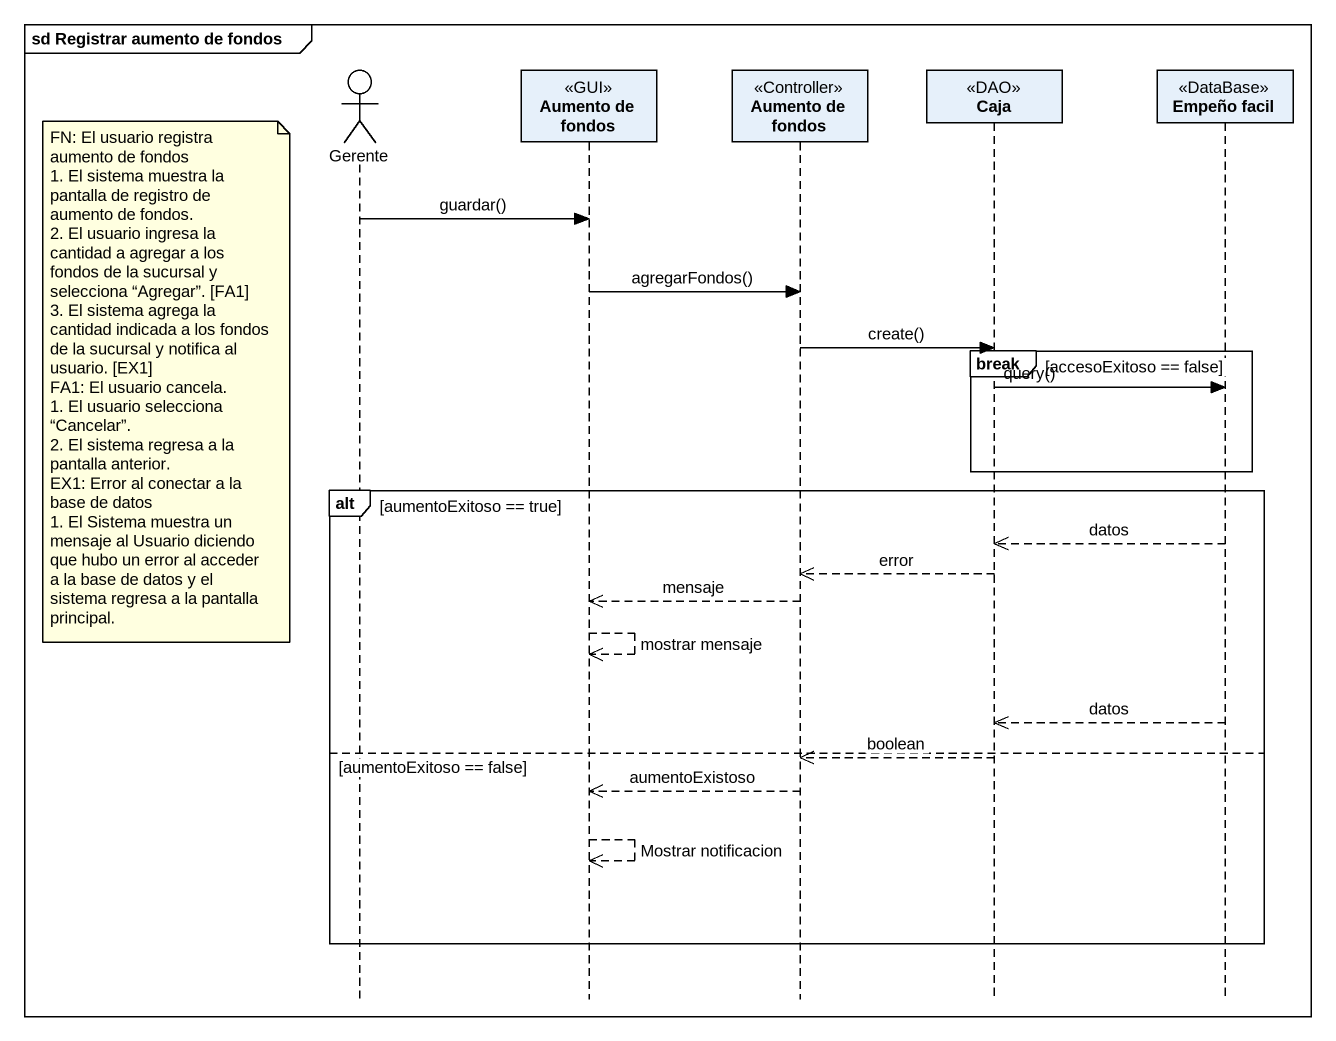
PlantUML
@startuml
mainframe sd Registrar aumento de fondos
hide footbox
actor Gerente
participant "Aumento de fondos" as Aumento_de_fondos <<GUI>>
participant "Aumento de fondos" as Aumento_de_fondos_2 <<Controller>>
participant Caja <<DAO>>
participant "Empeño facil" as Empeño_facil <<DataBase>>

Gerente -> Aumento_de_fondos : guardar()
Aumento_de_fondos -> Aumento_de_fondos_2 : agregarFondos()
Aumento_de_fondos_2 -> Caja : create()
break accesoExitoso == false
  note left of Gerente
    FN: El usuario registra aumento de fondos
    1. El sistema muestra la pantalla de registro de aumento de fondos.
    2. El usuario ingresa la cantidad a agregar a los fondos de la sucursal y selecciona “Agregar”. [FA1]
    3. El sistema agrega la cantidad indicada a los fondos de la sucursal y notifica al usuario. [EX1]
    FA1: El usuario cancela.
    1. El usuario selecciona “Cancelar”.
    2. El sistema regresa a la pantalla anterior.
    EX1: Error al conectar a la base de datos
    1. El Sistema muestra un mensaje al Usuario diciendo que hubo un error al acceder a la base de datos y el sistema regresa a la pantalla principal.
  end note
  Caja -> Empeño_facil : query()
end
alt aumentoExitoso == true
  Empeño_facil -->> Caja : datos
  Caja -->> Aumento_de_fondos_2 : error
  Aumento_de_fondos_2 -->> Aumento_de_fondos : mensaje
  Aumento_de_fondos -->> Aumento_de_fondos : mostrar mensaje
  Empeño_facil -->> Caja : datos
else aumentoExitoso == false
  Caja -->> Aumento_de_fondos_2 : boolean
  Aumento_de_fondos_2 -->> Aumento_de_fondos : aumentoExistoso
  Aumento_de_fondos -->> Aumento_de_fondos : Mostrar notificacion
end
@enduml
